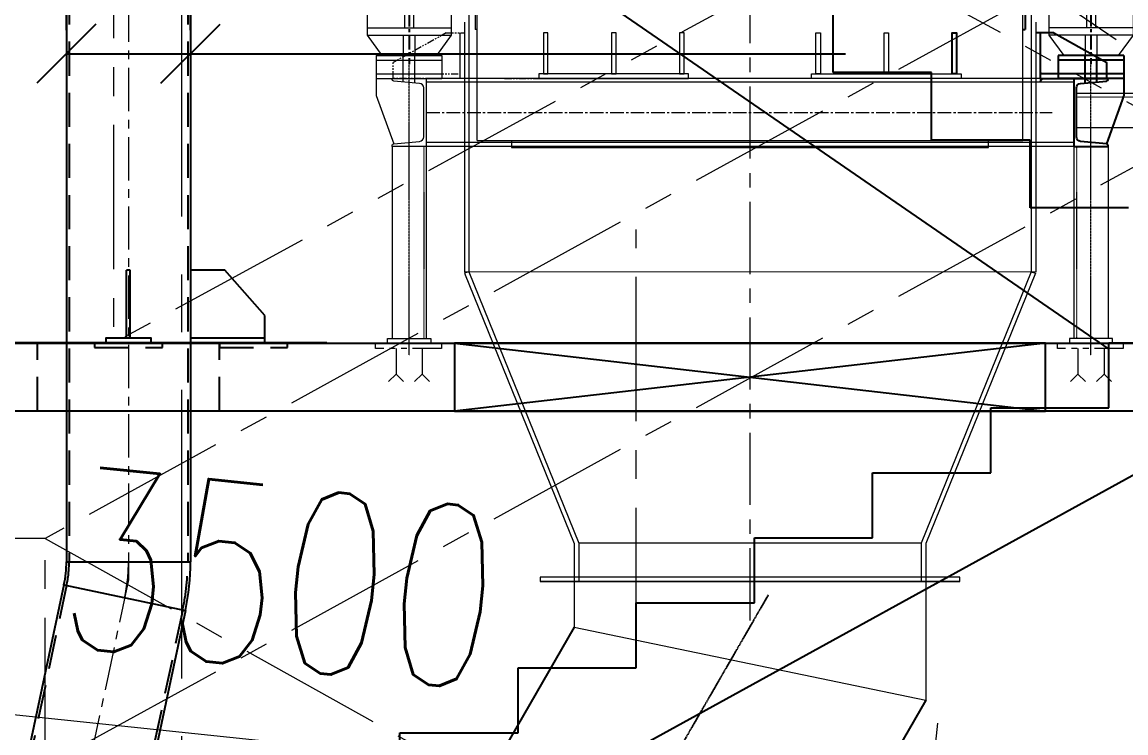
# Model space of a CAD drawing. Header units: millimetres. Extents: x -243837 to -5443, y 40 to 285140.
# Drawn here: x -91837 to -89408, y 123184 to 124748 of the extents above; entities that cross this region are included whole.
import ezdxf

# ---------------------------------------------------------------- set-up
doc = ezdxf.new("R2010")
doc.units = ezdxf.units.MM
for name, pattern in [('CENTER', [50.8, 31.75, -6.35, 6.35, -6.35]), ('CENTER2', [1.125, 0.75, -0.125, 0.125, -0.125]), ('HIDDEN', [0.375, 0.25, -0.125]), ('PHANTOM', [63.5, 31.75, -6.35, 6.35, -6.35, 6.35, -6.35])]:
    doc.linetypes.add(name, pattern=pattern)
for name, color, linetype in [('035', 4, 'Continuous'), ('center', 1, 'CENTER2'), ('object', 4, 'Continuous'), ('object line', 4, 'Continuous')]:
    doc.layers.add(name, color=color, linetype=linetype)
for name, color, linetype, lineweight in [('CEN', 1, 'CENTER', 9), ('DIM', 1, 'Continuous', 9), ('PHANTAM', 21, 'PHANTOM', 0), ('R- PHANTOM', 3, 'PHANTOM', 9), ('R-CENTER', 1, 'CENTER2', 5), ('R-HIDDEN', 3, 'HIDDEN', 9), ('R-OBJECT', 2, 'Continuous', 20)]:
    doc.layers.add(name, color=color, linetype=linetype, lineweight=lineweight)
doc.styles.add('KA', font='romans.shx', dxfattribs={"width": 0.7})
doc.dimstyles.new('rakesh$0', dxfattribs={"dimscale": 160, "dimtxt": 2.5, "dimasz": 1, "dimexe": 0.8, "dimexo": 0.8, "dimgap": 1, "dimtad": 1, "dimdec": 0, "dimzin": 0, "dimdsep": 46, "dimtxsty": 'KA', "dimblk": 'OBLIQUE', "dimcen": 1.5, "dimclrd": 1, "dimclre": 1, "dimclrt": 2, "dimadec": 0, "dimazin": 0, "dimtfac": 1, "dimtdec": 0, "dimtmove": 0, "dimatfit": 2, "dimfxl": 1, "dimtolj": 1, "dimtzin": 0, "dimlwd": -1, "dimlwe": -1, "dimarcsym": 1})

# ---------------------------------------------------------------- blocks, each defined once
blk = doc.blocks.new('_Oblique')
at = {"color": 0, "linetype": 'ByBlock', "lineweight": -2}
blk.add_line((-0.5, -0.5), (0.5, 0.5), dxfattribs=at)
blk = doc.blocks.new('*D328')
at = {"layer": 'DEFPOINTS', "color": 0, "ltscale": 10, "transparency": 16777216}
for p in [(-93344.1, 123179.5), (-89842.3, 123014.8), (-89868.8, 122760.7)]:
    blk.add_point(p, dxfattribs=at)
at = {"layer": 'DIM', "color": 1, "ltscale": 10, "transparency": 16777216}
for p, q in [((-93330.8, 123306.8), (-93303.6, 123568.1)), ((-93323.5, 123377.1), (-89842.3, 123014.8)), ((-89855.5, 122888), (-89822.5, 123205.8))]:
    blk.add_line(p, q, dxfattribs=at)
at = {"layer": 'DIM', "color": 1, "ltscale": 10, "transparency": 16777216, "xscale": 160, "yscale": 160, "zscale": 160}
for p, rotation in [((-93323.5, 123377.1), 174.0582400001698), ((-89842.3, 123014.8), 354.0582400001699)]:
    blk.add_blockref('_Oblique', p, dxfattribs=dict(at, rotation=rotation))
at = {"layer": 'DIM', "color": 2, "ltscale": 10, "transparency": 16777216, "insert": (-91268, 123525.1), "char_height": 400, "attachment_point": 5, "rotation": 354.0582, "style": 'KA'}
blk.add_mtext('\\A1;3500', dxfattribs=at)
blk = doc.blocks.new('A$C47535F29')
at = {"lineweight": 5}
for p, q in [((-3886.5, 2359.9, 6791.9), (-3886.5, 2259.9, 6791.9)), ((-3112.8, 2359.9, 6791.9), (-3112.8, 2099.1, 6791.9)), ((-3886.5, 2259.9, 6791.9), (-3112.8, 2099.1, 6791.9))]:
    blk.add_line(p, q, dxfattribs=at)
for p, q in [((-3886.5, 2259.9, 6791.9), (-4201.5, 1714.2, 6791.9)), ((-3112.8, 2099.1, 6791.9), (-3385.5, 1626.7, 6791.9))]:
    blk.add_line(p, q)
at = {"layer": 'center'}
blk.add_line((-3459.8, 2330.3, 1527.6), (-3944.9, 1490, 1527.6), dxfattribs=at)
blk = doc.blocks.new('FDFGDGDFGDGD')
at = {"color": 1, "linetype": 'CENTER', "lineweight": 9, "ltscale": 10}
for p, q in [((950, 31519, 0), (3550, 29734, 0)), ((3550, 30234, 0), (950, 28804)), ((3550, 29734, 0), (950, 28304, 0)), ((2250, 28554), (2250, 29484, 0)), ((950, 28804), (0, 28804)), ((950, 27804), (950, 28804)), ((950, 28804), (3550, 27349, -2.2))]:
    blk.add_line(p, q, dxfattribs=at)
at = {"layer": '035', "color": 3}
for p, q in [((896.5, 30869), (3290, 29220.2, 0)), ((2683.3, 29829, 4.3), (2683.3, 29977.7, 4.3)), ((2900, 29829, 2.2), (2683.3, 29829, 2.2)), ((2900, 29680.2, 2.2), (2900, 29829, 2.2)), ((3116.7, 29680.2, 2.2), (2900, 29680.2, 2.2)), ((3116.7, 29531.5, 2.2), (3116.7, 29680.2, 2.2)), ((3333.3, 29531.5, 0), (3116.7, 29531.5, 0)), ((3290, 29091, -2.2), (3290, 29234, -2.2)), ((3290, 29234, -2.2), (3550, 29234, -2.2)), ((1210, 27770.6, 0), (3598.1, 29084, 0)), ((3030, 28948, -2.2), (3030, 29091, -2.2)), ((3030, 29091, -2.2), (3290, 29091, -2.2)), ((2770, 28805, -2.2), (2770, 28948, -2.2)), ((2770, 28948, -2.2), (3030, 28948, -2.2)), ((2510, 28662, -2.2), (2510, 28805, -2.2)), ((2510, 28805, -2.2), (2770, 28805, -2.2)), ((2250, 28519, -2.2), (2250, 28662, -2.2)), ((2250, 28662, -2.2), (2510, 28662, -2.2)), ((1990, 28376, -2.2), (1990, 28519, -2.2)), ((1990, 28519, -2.2), (2250, 28519, -2.2)), ((1730, 28233, -2.2), (1730, 28376, -2.2)), ((1730, 28376, -2.2), (1990, 28376, -2.2))]:
    blk.add_line(p, q, dxfattribs=at)
blk = doc.blocks.new('plummerblock110')
at = {"layer": 'center', "linetype": 'CENTER'}
for p, q in [((0, 299.2), (0, -18.7)), ((124.6, 140), (-123.2, 140))]:
    blk.add_line(p, q, dxfattribs=at)
at = {"layer": 'R-OBJECT'}
for p, q in [((-92.5, 218.8), (-60, 271)), ((60, 271), (-60, 271)), ((60, 271), (92.5, 218.8)), ((92.5, 218.8), (-92.5, 218.8)), ((-92.5, 218.8), (-92.5, 45)), ((92.5, 218.8), (92.5, 45)), ((-8, 195.6), (-8, 185.8)), ((-8, 195.6), (0, 195.6)), ((8, 195.6), (0, 195.6)), ((8, 195.6), (8, 185.8)), ((9.9, 185.8), (-9.9, 185.8)), ((-9.9, 185.8), (-9.9, 61.2)), ((0, 193.6), (0, 185.8)), ((9.9, 185.8), (9.9, 61.2)), ((92.5, 61.2), (-92.5, 61.2)), ((-92.5, 45), (-60, 0)), ((92.5, 45), (-92.5, 45)), ((-13, 45), (-13, 0)), ((13, 45), (13, 0)), ((92.5, 45), (60, 0)), ((60, 0), (-60, 0))]:
    blk.add_line(p, q, dxfattribs=at)
for centre in [(-4, 190.8), (4, 190.8)]:
    blk.add_arc(centre, 4.85, 34.5525, 145.5355, dxfattribs=at)
blk = doc.blocks.new('611 BF4')
at = {"ltscale": 10}
for p, q in [((-4703.6, -2387.2, -31.2), (-4703.6, -3981.5, -31.2)), ((-4430.6, -2387.2, -31.2), (-4430.6, -3981.5, -31.2)), ((-4703.6, -3981.5, -31.2), (-4430.6, -3981.5, -31.2)), ((-4708.9, -4032.3, -31.2), (-4798.7, -4454.9, -31.2)), ((-4708.9, -4032.3, -31.2), (-4441.9, -4089.1, -31.2)), ((-4441.9, -4089.1, -31.2), (-4531.8, -4512.2, -31.2))]:
    blk.add_line(p, q, dxfattribs=at)
at = {"color": 3, "linetype": 'HIDDEN', "ltscale": 300}
for p, q in [((-4697.6, -2387.2, -31.2), (-4697.6, -3981.5, -31.2)), ((-4436.6, -2387.2, -31.2), (-4436.6, -3981.5, -31.2)), ((-4767.1, -3650, -31.2), (-4767.1, -3500, -31.2)), ((-4367.1, -3650, -31.2), (-4367.1, -3500, -31.2)), ((-4703.1, -4033.6, -31.2), (-4792.9, -4456.1, -31.2)), ((-4447.8, -4087.8, -31.2), (-4537.7, -4510.9, -31.2))]:
    blk.add_line(p, q, dxfattribs=at)
at = {"color": 7, "ltscale": 10}
for p, q in [((-4571.1, -3490, -31.2), (-4571.1, -3340, -31.2)), ((-4563.1, -3340, -31.2), (-4571.1, -3340, -31.2)), ((-4563.1, -3490, -31.2), (-4563.1, -3340, -31.2)), ((-4355.1, -3340, -31.2), (-4430.6, -3340, -31.2)), ((-4267.1, -3440, -31.2), (-4355.1, -3340, -31.2)), ((-4267.1, -3500, -31.2), (-4267.1, -3440, -31.2)), ((-4267.1, -3490, -31.2), (-4430.6, -3490, -31.2)), ((-4267.1, -3500, -31.2), (-4430.6, -3500, -31.2))]:
    blk.add_line(p, q, dxfattribs=at)
at = {"color": 8, "ltscale": 10}
for p, q in [((-4130.9, -3500, -31.2), (-5770, -3500, -31.2)), ((-4116.8, -3650, -31.2), (-5770, -3650, -31.2))]:
    blk.add_line(p, q, dxfattribs=at)
at = {"color": 7, "ltscale": 10, "elevation": -31.2}
blk.add_lwpolyline([(-4617.1, -3500), (-4517.1, -3500), (-4517.1, -3490), (-4617.1, -3490)], close=True, dxfattribs=at)
at = {"color": 3, "linetype": 'HIDDEN', "ltscale": 300, "elevation": -31.2}
for points in [[(-4642.1, -3510), (-4492.1, -3510), (-4492.1, -3500), (-4642.1, -3500)], [(-4367.1, -3510), (-4217.1, -3510), (-4217.1, -3500), (-4367.1, -3500)]]:
    blk.add_lwpolyline(points, close=True, dxfattribs=at)
at = {"ltscale": 10, "extrusion": (-1.49309e-09, 0, 1)}
for radius in [244.5, 517.5]:
    blk.add_arc((-4948.1, -3981.5, -31.2), radius, 348.0001, 0, dxfattribs=at)
at = {"color": 3, "linetype": 'HIDDEN', "ltscale": 300, "extrusion": (-1.49309e-09, 0, 1)}
for radius in [250.5, 511.5]:
    blk.add_arc((-4948.1, -3981.5, -31.2), radius, 348.0001, 0, dxfattribs=at)
at = {"layer": 'CEN', "ltscale": 3}
for p, q in [((-4567.1, -2285.2, -31.2), (-4567.1, -4021.5, -31.2)), ((-4567.1, -4021.5, -31.2), (-4688, -4590.5, -31.2))]:
    blk.add_line(p, q, dxfattribs=at)
at = {"layer": 'CEN', "ltscale": 3, "extrusion": (-1.49309e-09, 0, 1)}
blk.add_arc((-4948.1, -3981.5, -31.2), 381, 348.0001, 0, dxfattribs=at)
blk = doc.blocks.new('*D2854')
at = {"color": 1, "ltscale": 10, "transparency": 16777216}
for p, q in [((-5203.6, -2111.3), (-5203.6, -2007.6)), ((-4930.6, -2111.3), (-4930.6, -2007.6)), ((-5203.6, -2163.6), (-4930.6, -2163.6)), ((-4930.6, -2163.6), (-3489.7, -2163.6))]:
    blk.add_line(p, q, dxfattribs=at)
at = {"layer": 'DEFPOINTS', "color": 0, "ltscale": 10, "transparency": 16777216}
for p in [(-4930.6, -2163.6), (-5203.6, -2215.3, -31.2), (-4930.6, -2215.3, -31.2)]:
    blk.add_point(p, dxfattribs=at)
at = {"color": 1, "ltscale": 10, "transparency": 16777216, "xscale": 130, "yscale": 130, "zscale": 130, "rotation": 180}
blk.add_blockref('_Oblique', (-5203.6, -2163.6), dxfattribs=at)
at = {"color": 1, "ltscale": 10, "transparency": 16777216, "xscale": 130, "yscale": 130, "zscale": 130}
blk.add_blockref('_Oblique', (-4930.6, -2163.6), dxfattribs=at)
at = {"color": 2, "ltscale": 10, "transparency": 16777216, "insert": (-4145.2, -1871.1), "char_height": 325, "attachment_point": 5, "style": 'KA'}
blk.add_mtext('\\A1;250NB', dxfattribs=at)
blk = doc.blocks.new('A$C6D9D5851')
blk.add_blockref('611 BF4', (-500, 700.3, 21.6))
at = {"color": 8, "ltscale": 10}
dim = blk.add_aligned_dim(p1=(-5203.6, -2215.3, -9.6), p2=(-4930.6, -2215.3, -9.6), distance=51.7, text='250NB', dimstyle='rakesh$0', override={"dimscale": 130, "dimexe": 1.2}, dxfattribs=at)
dim.commit()
dim.dimension.update_dxf_attribs({"geometry": '*D2854', "text_midpoint": (-4145.2, -1871.1, 21.6)})

msp = doc.modelspace()

# ---------------------------------------------------------------- hatches: boundary and pattern name
at = {"layer": '035'}
h = msp.add_hatch(color=3, dxfattribs=at)
h.paths.add_polyline_path([(-89597.85, 124641.62), (-89591.22, 124634.37), (-89597.85, 124634.37)])
h.paths.add_polyline_path([(-89597.85, 124624.37), (-89591.22, 124624.37), (-89597.85, 124617.12)])

# ---------------------------------------------------------------- linework, layer by layer
at = {"layer": '035', "color": 3}
for p, q in [((-89630.29, 124882.21, 6901.44), (-89630.29, 124732.2, 6901.44)), ((-89635.29, 124732.2, 6901.44), (-89630.29, 124732.2, 6901.44)), ((-89567.08, 124724.43, 6901.44), (-89606.9, 124724.43, 6901.44)), ((-89596.9, 124724.43, 6901.44), (-89596.9, 124624.43, 6901.44)), ((-89566.93, 124724.42, 6901.44), (-89450.26, 124659.34, 6901.44)), ((-89557.46, 124674.59, 6901.44), (-89557.46, 124624.43, 6901.44)), ((-89413.09, 124674.59, 6901.44), (-89557.46, 124674.59, 6901.44)), ((-89413.09, 124664.59, 6901.44), (-89557.46, 124664.59, 6901.44)), ((-89498.28, 124634.43, 6901.44), (-89498.28, 124674.59, 6901.44)), ((-89472.28, 124634.43, 6901.44), (-89472.28, 124674.63, 6901.44)), ((-89450.26, 124634.42, 6901.44), (-89450.26, 124659.34, 6901.44)), ((-89413.09, 124674.59, 6901.44), (-89413.09, 124624.43, 6901.44)), ((-89450.26, 124634.42, 6901.44), (-89597.93, 124634.44, 6901.44)), ((-89413.09, 124634.43, 6901.44), (-89557.46, 124634.43, 6901.44)), ((-89498.28, 124614.41, 6901.44), (-89498.28, 124634.35, 6901.44)), ((-89472.28, 124615.98, 6901.44), (-89472.28, 124634.35, 6901.44)), ((-89450.26, 124624.42, 6901.44), (-89450.26, 124634.39, 6901.44)), ((-89597.93, 124624.44, 6901.44), (-89450.26, 124624.42, 6901.44)), ((-89597.85, 124617.12, 6901.44), (-89591.22, 124624.37, 6901.44)), ((-89597.51, 124624.42, 6901.44), (-89450.26, 124624.42, 6901.44)), ((-89413.09, 124624.43, 6901.44), (-89557.46, 124624.43, 6901.44)), ((-89413.09, 124624.43, 6901.44), (-89413.09, 124586.93, 6901.44)), ((-89413.09, 124586.93, 6901.44), (-89451.43, 124480.67, 6901.44))]:
    msp.add_line(p, q, dxfattribs=at)
at = {"layer": '035', "color": 3, "elevation": 6901.44}
msp.add_lwpolyline([(-89780.75, 124634.4), (-89790.74, 124634.4), (-89790.73, 124724.42), (-89780.74, 124724.42)], close=True, dxfattribs=at)
msp.add_lwpolyline([(-89447.78, 124476.69, 0.3888787), (-89451.43, 124480.67), (-89508.25, 124485.64, -0.3888787), (-89517.38, 124495.61), (-89517.38, 124603.22, -0.3888787), (-89508.25, 124613.19), (-89451.43, 124618.16, 0.3888787), (-89447.78, 124622.14), (-89447.78, 124624.42), (-89522.78, 124624.42), (-89522.78, 124474.42), (-89447.78, 124474.42)], format="xyb", close=True, dxfattribs=at)
at = {"layer": 'CEN', "ltscale": 5}
msp.add_line((-90235.34, 123431.74, 6791.86), (-90235.34, 125823.62, 6791.86), dxfattribs=at)
at = {"layer": 'object', "color": 6}
for p, q in [((-90885.34, 124042.08, -4.11), (-89585.34, 123892.08, -4.11)), ((-89585.34, 124042.08, -4.11), (-90885.34, 123892.08, -4.11))]:
    msp.add_line(p, q, dxfattribs=at)
at = {"layer": 'object', "color": 6, "elevation": -4.11}
msp.add_lwpolyline([(-89585.34, 124042.08), (-90885.34, 124042.08), (-90885.34, 123892.08), (-89585.34, 123892.08)], close=True, dxfattribs=at)
at = {"layer": 'object', "color": 6, "elevation": -1749.74}
msp.add_lwpolyline([(-86935.73, 123892.08), (-92535.73, 123892.08)], dxfattribs=at)
at = {"layer": 'object line', "color": 6}
msp.add_line((-92935.73, 124042.08, 0), (-86535.73, 124042.08, 0), dxfattribs=at)
at = {"layer": 'PHANTAM', "ltscale": 10}
for p, q in [((-91635.34, 125792.08, -4.11), (-91635.34, 124042.08, -4.11)), ((-88435.34, 125792.08, -4.11), (-91635.34, 124042.08, -4.11)), ((-91635.34, 125792.08, -4.11), (-88435.34, 124042.08, -4.11))]:
    msp.add_line(p, q, dxfattribs=at)
at = {"layer": 'PHANTAM', "ltscale": 2}
for p, q in [((-91014.15, 124029.92, 6901.44), (-91014.15, 123973.76, 6901.44)), ((-90956.65, 124029.92, 6901.44), (-90956.65, 123973.76, 6901.44)), ((-89514.03, 124029.92, 6901.44), (-89514.03, 123973.76, 6901.44)), ((-89456.53, 124029.92, 6901.44), (-89456.53, 123973.76, 6901.44)), ((-91014.15, 123973.76, 6901.44), (-91030.64, 123957.26, 6901.44)), ((-91014.15, 123973.76, 6901.44), (-90997.65, 123957.26, 6901.44)), ((-90956.65, 123973.76, 6901.44), (-90973.14, 123957.26, 6901.44)), ((-90956.65, 123973.76, 6901.44), (-90940.15, 123957.26, 6901.44)), ((-89514.03, 123973.76, 6901.44), (-89530.52, 123957.26, 6901.44)), ((-89514.03, 123973.76, 6901.44), (-89497.53, 123957.26, 6901.44)), ((-89456.53, 123973.76, 6901.44), (-89473.02, 123957.26, 6901.44)), ((-89456.53, 123973.76, 6901.44), (-89440.03, 123957.26, 6901.44))]:
    msp.add_line(p, q, dxfattribs=at)
at = {"layer": 'PHANTAM', "ltscale": 2, "elevation": 6908.14}
for points in [[(-91059.18, 124042.07), (-90914.18, 124042.11), (-90914.18, 124030.11), (-91059.18, 124030.08)], [(-89559.06, 124042.07), (-89414.06, 124042.11), (-89414.06, 124030.11), (-89559.06, 124030.08)]]:
    msp.add_lwpolyline(points, close=True, dxfattribs=at)
at = {"layer": 'R- PHANTOM', "ltscale": 0.5}
for p, q in [((-90903.59, 124724.43, 6901.44), (-91020.14, 124659.35, 6901.44)), ((-90903.59, 124724.43, 6901.44), (-90863.77, 124724.43, 6901.44)), ((-91020.14, 124624.43, 6901.44), (-91020.14, 124659.35, 6901.44)), ((-91020.41, 124624.42, 6901.44), (-91020.41, 124634.39, 6901.44)), ((-91020.14, 124634.43, 6901.44), (-90873.77, 124634.43, 6901.44)), ((-90863.77, 124624.43, 6901.44), (-91020.14, 124624.43, 6901.44)), ((-90775.57, 124624.43, 6901.44), (-90395.42, 124624.43, 6901.44))]:
    msp.add_line(p, q, dxfattribs=at)
at = {"layer": 'R-CENTER', "linetype": 'CENTER', "ltscale": 20}
msp.add_line((-91485.73, 91808.09), (-91485.73, 127542.08, 0), dxfattribs=at)
at = {"layer": 'R-CENTER', "ltscale": 0.4}
for p, q in [((-90985.4, 124014.55, 6901.44), (-90985.4, 124655.88, 6901.44)), ((-89485.28, 124014.55, 6901.44), (-89485.28, 124655.88, 6901.44))]:
    msp.add_line(p, q, dxfattribs=at)
at = {"layer": 'R-CENTER', "ltscale": 10}
msp.add_line((-90990.4, 124619.49, 6901.44), (-90990.4, 124619.82, 6901.44), dxfattribs=at)
at = {"layer": 'R-CENTER', "ltscale": 40}
msp.add_line((-90947.9, 124549.42, 7011.02), (-89570.33, 124549.42, 7011.02), dxfattribs=at)
at = {"layer": 'R-HIDDEN', "ltscale": 0.1}
for p, q in [((-89003.81, 124582.81, 6761.91), (-89517.38, 124582.81, 6901.44)), ((-90953.3, 124474.42, 6901.44), (-90953.3, 124052.08, 6901.44)), ((-89517.38, 124474.42, 6901.44), (-89517.38, 124052.08, 6901.44))]:
    msp.add_line(p, q, dxfattribs=at)
at = {"layer": 'R-OBJECT'}
for p, q in [((-90835.38, 124487.8, 6901.44), (-90835.38, 125141.38, 6901.44)), ((-89635.29, 124487.8, 6901.44), (-89635.29, 125141.38, 6901.44)), ((-90840.38, 124882.21, 6901.44), (-90840.38, 124732.2, 6901.44)), ((-90853.64, 124797.21, 6901.44), (-90853.64, 124198.4, 6791.86)), ((-89617.03, 124797.21, 6901.44), (-89617.03, 124198.4, 6791.86)), ((-90863.77, 124748.27, 6901.44), (-90863.77, 124198.31, 6791.86)), ((-90835.38, 124732.2, 6901.44), (-90840.38, 124732.2, 6901.44)), ((-89606.9, 124748.27, 6901.44), (-89606.9, 124198.31, 6791.86)), ((-90873.77, 124724.43, 6901.44), (-90873.77, 124624.43, 6901.44)), ((-90998.4, 124616.1, 6901.44), (-90998.4, 124634.46, 6901.44)), ((-90972.4, 124614.41, 6901.44), (-90972.4, 124634.35, 6901.44)), ((-91057.58, 124624.43, 6901.44), (-91057.58, 124586.93, 6901.44)), ((-91057.58, 124624.43, 6901.44), (-91057.58, 124586.93, 6901.44)), ((-89447.78, 124624.42, 6901.44), (-90947.9, 124624.42, 6901.44)), ((-89522.78, 124615.67, 6901.44), (-90947.9, 124615.67, 6901.44)), ((-91057.58, 124586.93, 6901.44), (-91019.24, 124480.67, 6901.44)), ((-91057.58, 124586.93, 6901.44), (-91019.24, 124480.67, 6901.44)), ((-89003.81, 124590.81, 6761.91), (-89517.38, 124590.81, 6901.44)), ((-89003.81, 124515.81, 6761.91), (-89517.38, 124515.81, 6901.44)), ((-91022.9, 124474.42, 6901.44), (-91022.9, 124052.08, 6901.44)), ((-89522.78, 124483.16, 6901.44), (-90947.9, 124483.16, 6901.44)), ((-89447.78, 124474.42, 6901.44), (-90947.9, 124474.42, 6901.44)), ((-90947.9, 124474.42, 6901.44), (-90947.9, 124052.08, 6901.44)), ((-89522.78, 124474.42, 6901.44), (-89522.78, 124052.08, 6901.44)), ((-89447.78, 124474.42, 6901.44), (-89447.78, 124052.08, 6901.44)), ((-89606.9, 124198.4, 6791.86), (-90863.77, 124198.31, 6791.86)), ((-90853.63, 124198.41, 6791.86), (-90863.29, 124195.82, 6791.86)), ((-90863.29, 124195.82, 6791.86), (-90622.19, 123600.75, 6791.86)), ((-90853.63, 124198.41, 6791.86), (-90612.19, 123601.96, 6791.86)), ((-89617.04, 124198.41, 6791.86), (-89858.49, 123601.94, 6791.86)), ((-89607.38, 124195.82, 6791.86), (-89848.49, 123600.74, 6791.86)), ((-89617.04, 124198.41, 6791.86), (-89607.38, 124195.82, 6791.86)), ((-90622.19, 123600.75, 6791.86), (-90622.19, 123516.96, 6791.86)), ((-90612.19, 123601.96, 6791.86), (-90612.19, 123516.96, 6791.86)), ((-89858.48, 123601.96, 6791.86), (-90612.19, 123601.96, 6791.86)), ((-89858.49, 123601.94, 6791.86), (-89858.49, 123516.96, 6791.86)), ((-89848.49, 123600.74, 6791.86), (-89848.49, 123516.96, 6791.86)), ((-90697.19, 123526.96, 6791.86), (-90697.19, 123516.96, 6791.86)), ((-89773.49, 123526.96, 6791.86), (-90697.19, 123526.96, 6791.86)), ((-90697.19, 123516.96, 6791.86), (-89773.49, 123516.96, 6791.86)), ((-89773.49, 123516.96, 6791.86), (-90697.19, 123516.96, 6791.86)), ((-89773.49, 123516.96, 6791.86), (-89773.49, 123526.96, 6791.86))]:
    msp.add_line(p, q, dxfattribs=at)
at = {"layer": 'R-OBJECT', "linetype": 'Continuous'}
for p, q in [((-91057.58, 124674.59, 6901.44), (-91057.58, 124624.43, 6901.44)), ((-91057.58, 124674.59, 6901.44), (-90913.21, 124674.59, 6901.44)), ((-91057.58, 124664.59, 6901.44), (-90913.21, 124664.59, 6901.44)), ((-90998.4, 124634.46, 6901.44), (-90998.4, 124674.63, 6901.44)), ((-90972.4, 124634.43, 6901.44), (-90972.4, 124674.59, 6901.44)), ((-90913.21, 124674.59, 6901.44), (-90913.21, 124624.43, 6901.44)), ((-91057.58, 124634.43, 6901.44), (-90913.21, 124634.43, 6901.44)), ((-91057.58, 124624.43, 6901.44), (-90913.21, 124624.43, 6901.44)), ((-89635.29, 124486.93, 6901.44), (-90835.38, 124486.93, 6901.44))]:
    msp.add_line(p, q, dxfattribs=at)
at = {"layer": 'R-OBJECT'}
for points, elevation in [([(-90689.94, 124634.4), (-90679.95, 124634.4), (-90679.95, 124724.42), (-90689.94, 124724.42)], 6901.44), ([(-90540.1, 124634.4), (-90530.11, 124634.4), (-90530.1, 124724.42), (-90540.09, 124724.42)], 6901.44), ([(-90390.25, 124634.4), (-90380.26, 124634.4), (-90380.26, 124724.42), (-90390.25, 124724.42)], 6901.44), ([(-90080.43, 124634.4), (-90090.42, 124634.4), (-90090.41, 124724.42), (-90080.42, 124724.42)], 6901.44), ([(-89930.59, 124634.4), (-89940.58, 124634.4), (-89940.57, 124724.42), (-89930.58, 124724.42)], 6901.44), ([(-90699.87, 124634.4), (-90699.87, 124624.42), (-90370.33, 124624.42), (-90370.33, 124634.4)], 6901.44), ([(-89770.82, 124634.4), (-89770.82, 124624.42), (-90100.35, 124624.42), (-90100.35, 124634.4)], 6901.44), ([(-90760.34, 124471.93), (-89710.34, 124471.93), (-89710.34, 124486.93), (-90760.34, 124486.93)], 6901.44), ([(-90937.9, 124052.08), (-90937.9, 124042.08), (-91032.9, 124042.08), (-91032.9, 124052.08)], 7011.02), ([(-89532.78, 124052.08), (-89532.78, 124042.08), (-89437.78, 124042.08), (-89437.78, 124052.08)], 7011.02)]:
    msp.add_lwpolyline(points, close=True, dxfattribs=dict(at, elevation=elevation))
at = {"layer": 'R-OBJECT', "elevation": 6901.44}
msp.add_lwpolyline([(-91022.9, 124476.69, -0.3888787), (-91019.24, 124480.67), (-90962.42, 124485.64, 0.3888787), (-90953.3, 124495.61), (-90953.3, 124603.22, 0.3888787), (-90962.42, 124613.19), (-91019.24, 124618.16, -0.3888787), (-91022.9, 124622.14), (-91022.9, 124624.42), (-90947.9, 124624.42), (-90947.9, 124474.42), (-91022.9, 124474.42)], format="xyb", close=True, dxfattribs=at)

# ---------------------------------------------------------------- block references
msp.add_blockref('A$C47535F29', (-86735.73, 121157.08, 0))
at = {"layer": '035', "color": 3}
msp.add_blockref('plummerblock110', (-89485.28, 124674.59, 6901.44), dxfattribs=at)
at = {"layer": 'DIM', "ltscale": 10}
msp.add_blockref('FDFGDGDFGDGD', (-92735.73, 94808.09), dxfattribs=at)
at = {"layer": 'R-OBJECT', "xscale": -1}
msp.add_blockref('plummerblock110', (-90985.4, 124674.59, 6901.44), dxfattribs=at)

# ---------------------------------------------------------------- dimensions: what is measured, and where the dimension line sits
at = {"layer": 'DIM', "ltscale": 10}
dim = msp.add_linear_dim(base=(-89842.33, 123014.81, -1802.74), p1=(-93344.09, 123179.52, -1802.74), p2=(-89868.78, 122760.67, -1802.74), angle=354.05824, dimstyle='rakesh$0', override={"dimexe": 1.2, "dimfxl": 1.5}, dxfattribs=at)
dim.commit()
dim.dimension.update_dxf_attribs({"geometry": '*D328', "text_midpoint": (-91305.23, 123167.07, -1802.74), "dimtype": 160})

# ---------------------------------------------------------------- next in the draw order: block references
at = {"ltscale": 10}
msp.add_blockref('A$C6D9D5851', (-86535.73, 126842.08, 0), dxfattribs=at)

doc.saveas('drawing.dxf')
